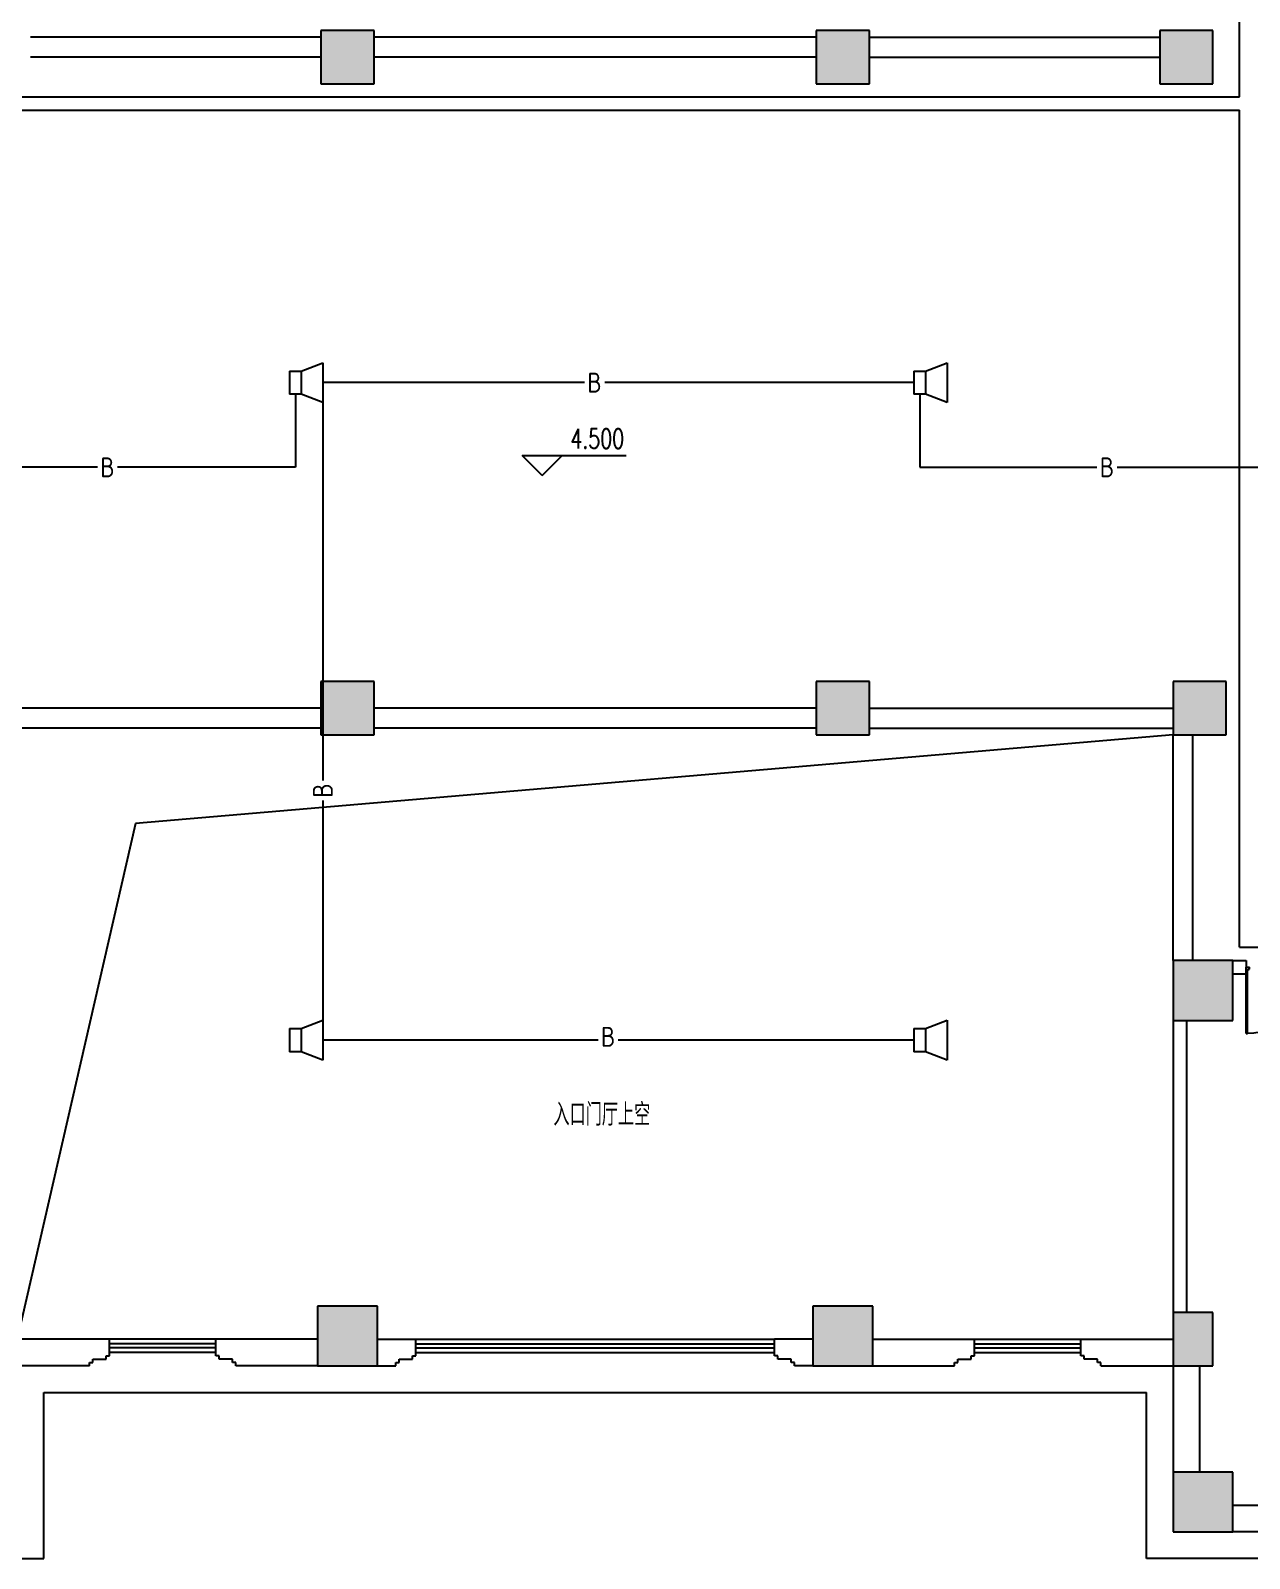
# Model space of a CAD drawing. Extents: x 190999 to 834799, y -200814 to 215286.
# Drawn here: x 784249 to 802599, y 62604 to 85604 of the extents above; entities that cross this region are included whole.
import ezdxf
from ezdxf.enums import TextEntityAlignment as Align

# ---------------------------------------------------------------- set-up
doc = ezdxf.new("R2010")
doc.units = 0
doc.header["$LTSCALE"] = 1000
doc.header["$MEASUREMENT"] = 0
for name, color, linetype in [('00-EQUIP', 3, 'Continuous'), ('00-SIG_TEXT', 7, 'Continuous'), ('00-WIRE-4', 6, 'Continuous'), ('A-墙线', 2, 'Continuous'), ('A-外包装修', 250, 'Continuous'), ('A-外窗', 145, 'Continuous'), ('A-门', 167, 'Continuous'), ('COLUMN', 2, 'Continuous'), ('DIM_ELEV', 3, 'Continuous'), ('PUB_HATCH', 250, 'Continuous'), ('PUB_TEXT', 7, 'Continuous'), ('SIG_TEXT', 7, 'Continuous'), ('STAIR', 5, 'Continuous'), ('WIRE-4', 6, 'Continuous'), ('房间名称', 7, 'Continuous'), ('桥架', 1, 'Continuous')]:
    doc.layers.add(name, color=color, linetype=linetype)
doc.styles.add('-GBCBIGGBENOR', font='GBENOR.shx', dxfattribs={"bigfont": 'GBCBIG.shx'})
doc.styles.add('_TCH_DIM', font='SIMPLEX', dxfattribs={"bigfont": 'GBCBIG'})
doc.styles.get("Standard").update_dxf_attribs({"font": 'simhei.ttf'})

# ---------------------------------------------------------------- blocks, each defined once
blk = doc.blocks.new('m1000')
at = {"layer": 'A-墙线'}
for p, q in [((0, 0), (0, 200)), ((1000, 0), (1000, 200))]:
    blk.add_line(p, q, dxfattribs=at)
at = {"layer": 'A-门'}
for p, q in [((0, 1100), (0, 100)), ((0, 1100), (20, 1100)), ((20, 1100), (20, 150)), ((0, 150), (30, 150)), ((0, 100), (50, 100)), ((30, 150), (30, 130)), ((30, 130), (50, 130)), ((50, 130), (50, 100)), ((950, 130), (950, 100)), ((970, 130), (950, 130)), ((1000, 100), (950, 100)), ((970, 150), (970, 130)), ((1000, 150), (970, 150)), ((1000, 150), (1000, 100))]:
    blk.add_line(p, q, dxfattribs=at)
blk.add_arc((0, 100), 1000, 2.866, 88.854, dxfattribs=at)
blk = doc.blocks.new('_LINKPT1')
at = {"color": 0}
blk.add_line((0, 0), (0, 0), dxfattribs=at)
blk = doc.blocks.new('OS28WV87')
for p, q in [((0.35, 0.35), (1, 0.6)), ((1, 0.6), (1, -0.6)), ((0, 0.35), (0, -0.35)), ((0, 0.35), (0.35, 0.35)), ((0.35, 0.35), (0.35, -0.35)), ((0.35, -0.35), (0, -0.35)), ((1, -0.6), (0.35, -0.35))]:
    blk.add_line(p, q)
at = {"xscale": 0.002, "yscale": 0.002, "zscale": 0.002}
for p in [(0, 0), (0.175, 0.35), (1, 0), (0.175, -0.35)]:
    blk.add_blockref('_LINKPT1', p, dxfattribs=at)
at = {"flags": 9}
blk.add_attdef('A', (0, 0), '', height=0.00002, dxfattribs=at)

msp = doc.modelspace()

# ---------------------------------------------------------------- hatches: boundary and pattern name
at = {"layer": 'PUB_HATCH'}
for points in [[(788620.6, 85603.7), (788620.6, 84803.7), (789420.6, 84803.7), (789420.6, 85603.7)], [(796876.5, 85603.7), (796076.5, 85603.7), (796076.5, 84803.7), (796876.5, 84803.7)], [(801248.5, 85603.7), (801248.5, 84803.7), (802048.5, 84803.7), (802048.5, 85603.7)], [(788620.6, 75803.7), (788620.6, 75003.7), (789420.6, 75003.7), (789420.6, 75803.7)], [(796876.5, 75803.7), (796076.5, 75803.7), (796076.5, 75003.7), (796876.5, 75003.7)], [(801448.5, 75003.7), (802248.5, 75003.7), (802248.5, 75803.7), (801448.5, 75803.7)], [(801448.5, 71603.7), (801448.5, 70703.7), (802348.5, 70703.7), (802348.5, 71603.7)], [(789470.6, 66403.7), (788570.6, 66403.7), (788570.6, 65503.7), (789470.6, 65503.7)], [(796026.5, 66403.7), (796026.5, 65503.7), (796926.5, 65503.7), (796926.5, 66403.7)], [(801448.5, 66303.7), (801448.5, 65503.7), (802048.5, 65503.7), (802048.5, 66303.7)], [(801448.5, 63903.7), (801448.5, 63003.7), (802348.5, 63003.7), (802348.5, 63903.7)]]:
    msp.add_hatch(color=256, dxfattribs=at).paths.add_polyline_path(points)

# ---------------------------------------------------------------- linework, layer by layer
at = {"layer": '00-WIRE-4'}
for p, q in [((792586.7, 80303.7), (788648.5, 80303.7)), ((797548.5, 80303.7), (792891.7, 80303.7)), ((788236, 80128.7), (788236, 79028.7)), ((797636, 80128.7), (797636, 79028.7)), ((785254.1, 79028.7), (782098.5, 79028.7)), ((788236, 79028.7), (785559.1, 79028.7)), ((797636, 79028.7), (800302, 79028.7)), ((800607, 79028.7), (803898.5, 79028.7)), ((792791.6, 70405.9), (788648.5, 70405.9)), ((797548.5, 70405.9), (793096.6, 70405.9))]:
    msp.add_line(p, q, dxfattribs=at)
at = {"layer": 'A-墙线'}
for p, q in [((802348.5, 71603.7), (802548.5, 71603.7)), ((802348.5, 71403.7), (802548.5, 71403.7)), ((801448.5, 70703.7), (801448.5, 66303.7)), ((801648.5, 70703.7), (801648.5, 66303.7)), ((785438.3, 65903.7), (784048.5, 65903.7)), ((785438.3, 65653.7), (785438.3, 65903.7)), ((788570.6, 65903.7), (787038.3, 65903.7)), ((787038.3, 65653.7), (787038.3, 65903.7)), ((789470.6, 65903.7), (790048.5, 65903.7)), ((790048.5, 65653.7), (790048.5, 65903.7)), ((796026.5, 65903.7), (795448.5, 65903.7)), ((795448.5, 65653.7), (795448.5, 65903.7)), ((796926.5, 65903.7), (798458.8, 65903.7)), ((798458.8, 65653.7), (798458.8, 65903.7)), ((800058.8, 65903.7), (801448.5, 65903.7)), ((800058.8, 65653.7), (800058.8, 65903.7)), ((785138.3, 65503.7), (785138.3, 65553.7)), ((785138.3, 65553.7), (785188.3, 65553.7)), ((785188.3, 65553.7), (785188.3, 65603.7)), ((785188.3, 65603.7), (785388.3, 65603.7)), ((785388.3, 65653.7), (785438.3, 65653.7)), ((785388.3, 65603.7), (785388.3, 65653.7)), ((787088.3, 65653.7), (787038.3, 65653.7)), ((787088.3, 65603.7), (787088.3, 65653.7)), ((787288.3, 65603.7), (787088.3, 65603.7)), ((787288.3, 65553.7), (787288.3, 65603.7)), ((787338.3, 65553.7), (787288.3, 65553.7)), ((787338.3, 65503.7), (787338.3, 65553.7)), ((789748.5, 65503.7), (789748.5, 65553.7)), ((789748.5, 65553.7), (789798.5, 65553.7)), ((789798.5, 65553.7), (789798.5, 65603.7)), ((789798.5, 65603.7), (789998.5, 65603.7)), ((789998.5, 65653.7), (790048.5, 65653.7)), ((789998.5, 65603.7), (789998.5, 65653.7)), ((795498.5, 65653.7), (795448.5, 65653.7)), ((795498.5, 65603.7), (795498.5, 65653.7)), ((795698.5, 65603.7), (795498.5, 65603.7)), ((795698.5, 65553.7), (795698.5, 65603.7)), ((795748.5, 65553.7), (795698.5, 65553.7)), ((795748.5, 65503.7), (795748.5, 65553.7)), ((798158.8, 65503.7), (798158.8, 65553.7)), ((798158.8, 65553.7), (798208.8, 65553.7)), ((798208.8, 65553.7), (798208.8, 65603.7)), ((798208.8, 65603.7), (798408.8, 65603.7)), ((798408.8, 65653.7), (798458.8, 65653.7)), ((798408.8, 65603.7), (798408.8, 65653.7)), ((800108.8, 65653.7), (800058.8, 65653.7)), ((800108.8, 65603.7), (800108.8, 65653.7)), ((800308.8, 65603.7), (800108.8, 65603.7)), ((800308.8, 65553.7), (800308.8, 65603.7)), ((800358.8, 65553.7), (800308.8, 65553.7)), ((800358.8, 65503.7), (800358.8, 65553.7)), ((785138.3, 65503.7), (783648.5, 65503.7)), ((788570.6, 65503.7), (787338.3, 65503.7)), ((789470.6, 65503.7), (789748.5, 65503.7)), ((796026.5, 65503.7), (795748.5, 65503.7)), ((796926.5, 65503.7), (798158.8, 65503.7)), ((800358.8, 65503.7), (801448.5, 65503.7)), ((801448.5, 65503.7), (801448.5, 63903.7)), ((801848.5, 65503.7), (801848.5, 63903.7)), ((802348.5, 63403.7), (803248.5, 63403.7)), ((802948.5, 63003.7), (802348.5, 63003.7))]:
    msp.add_line(p, q, dxfattribs=at)
at = {"layer": 'A-外包装修'}
for p, q in [((784448.5, 62603.7), (784448.5, 65103.7)), ((784448.5, 65103.7), (801048.5, 65103.7)), ((801048.5, 62603.7), (801048.5, 65103.7)), ((773698.5, 62603.7), (784448.5, 62603.7)), ((811798.5, 62603.7), (801048.5, 62603.7))]:
    msp.add_line(p, q, dxfattribs=at)
at = {"layer": 'A-外窗'}
for p, q in [((787038.3, 65903.7), (785438.3, 65903.7)), ((787038.3, 65833.7), (785438.3, 65833.7)), ((790048.5, 65903.7), (795448.5, 65903.7)), ((790048.5, 65833.7), (795448.5, 65833.7)), ((798458.8, 65903.7), (800058.8, 65903.7)), ((798458.8, 65833.7), (800058.8, 65833.7)), ((787038.3, 65773.7), (785438.3, 65773.7)), ((787038.3, 65703.7), (785438.3, 65703.7)), ((790048.5, 65773.7), (795448.5, 65773.7)), ((790048.5, 65703.7), (795448.5, 65703.7)), ((798458.8, 65773.7), (800058.8, 65773.7)), ((798458.8, 65703.7), (800058.8, 65703.7))]:
    msp.add_line(p, q, dxfattribs=at)
at = {"layer": 'COLUMN'}
for p, q in [((788620.6, 85603.7), (788620.6, 84803.7)), ((789420.6, 85603.7), (788620.6, 85603.7)), ((789420.6, 84803.7), (789420.6, 85603.7)), ((796876.5, 85603.7), (796076.5, 85603.7)), ((796076.5, 85603.7), (796076.5, 84803.7)), ((796876.5, 84803.7), (796876.5, 85603.7)), ((801248.5, 85603.7), (801248.5, 84803.7)), ((802048.5, 85603.7), (801248.5, 85603.7)), ((802048.5, 84803.7), (802048.5, 85603.7)), ((788620.6, 84803.7), (789420.6, 84803.7)), ((796076.5, 84803.7), (796876.5, 84803.7)), ((801248.5, 84803.7), (802048.5, 84803.7)), ((788620.6, 75803.7), (788620.6, 75003.7)), ((789420.6, 75803.7), (788620.6, 75803.7)), ((789420.6, 75003.7), (789420.6, 75803.7)), ((796876.5, 75803.7), (796076.5, 75803.7)), ((796076.5, 75803.7), (796076.5, 75003.7)), ((796876.5, 75003.7), (796876.5, 75803.7)), ((802248.5, 75803.7), (801448.5, 75803.7)), ((801448.5, 75803.7), (801448.5, 75003.7)), ((802248.5, 75003.7), (802248.5, 75803.7)), ((788620.6, 75003.7), (789420.6, 75003.7)), ((796076.5, 75003.7), (796876.5, 75003.7)), ((801448.5, 75003.7), (802248.5, 75003.7)), ((801448.5, 71603.7), (801448.5, 70703.7)), ((802348.5, 71603.7), (801448.5, 71603.7)), ((802348.5, 70703.7), (802348.5, 71603.7)), ((801448.5, 70703.7), (802348.5, 70703.7)), ((789470.6, 66403.7), (788570.6, 66403.7)), ((788570.6, 66403.7), (788570.6, 65503.7)), ((789470.6, 65503.7), (789470.6, 66403.7)), ((796026.5, 66403.7), (796026.5, 65503.7)), ((796926.5, 66403.7), (796026.5, 66403.7)), ((796926.5, 65503.7), (796926.5, 66403.7)), ((801448.5, 66303.7), (801448.5, 65503.7)), ((802048.5, 66303.7), (801448.5, 66303.7)), ((802048.5, 65503.7), (802048.5, 66303.7)), ((788570.6, 65503.7), (789470.6, 65503.7)), ((796026.5, 65503.7), (796926.5, 65503.7)), ((801448.5, 65503.7), (802048.5, 65503.7)), ((801448.5, 63903.7), (801448.5, 63003.7)), ((802348.5, 63903.7), (801448.5, 63903.7)), ((802348.5, 63003.7), (802348.5, 63903.7)), ((801448.5, 63003.7), (802348.5, 63003.7))]:
    msp.add_line(p, q, dxfattribs=at)
at = {"layer": 'DIM_ELEV'}
for p, q in [((791949.6, 78906.8), (791649.6, 79206.8)), ((791649.6, 79206.8), (793214.6, 79206.8)), ((791949.6, 78906.8), (792249.6, 79206.8))]:
    msp.add_line(p, q, dxfattribs=at)
at = {"layer": 'STAIR'}
for p, q in [((788620.6, 85503.7), (784248.5, 85503.7)), ((796076.5, 85503.7), (789420.6, 85503.7)), ((796876.5, 85503.7), (801248.5, 85503.7)), ((788620.6, 85203.7), (784248.5, 85203.7)), ((796076.5, 85203.7), (789420.6, 85203.7)), ((796876.5, 85203.7), (801248.5, 85203.7)), ((788620.6, 75403.7), (784048.5, 75403.7)), ((796076.5, 75403.7), (789420.6, 75403.7)), ((796876.5, 75403.7), (801448.5, 75403.7)), ((788620.6, 75103.7), (784048.5, 75103.7)), ((801448.5, 75003.7), (785826, 73668.3)), ((796076.5, 75103.7), (789420.6, 75103.7)), ((796876.5, 75103.7), (801448.5, 75103.7)), ((801448.5, 71603.7), (801448.5, 75003.7)), ((801748.5, 71603.7), (801748.5, 75003.7)), ((785826, 73668.3), (784048.5, 65903.7))]:
    msp.add_line(p, q, dxfattribs=at)
at = {"layer": 'WIRE-4'}
for p, q in [((788648.5, 80003.7), (788648.5, 74316.5)), ((788648.5, 74011.5), (788648.5, 70705.9))]:
    msp.add_line(p, q, dxfattribs=at)
at = {"layer": '桥架'}
for p, q in [((802448.5, 84603.7), (802448.5, 118003.7)), ((783048.5, 84603.7), (802448.5, 84603.7)), ((783048.5, 84403.7), (802448.5, 84403.7)), ((802448.5, 76203.7), (802448.5, 84403.7)), ((802448.5, 71803.7), (802448.5, 76203.7)), ((802448.5, 71803.7), (812498.5, 71803.7))]:
    msp.add_line(p, q, dxfattribs=at)

# ---------------------------------------------------------------- block references
at = {"layer": '00-EQUIP', "xscale": 500, "yscale": 500, "zscale": 500}
for p in [(788148.5, 80303.7), (797548.5, 80303.7), (788148.5, 70405.9), (797548.5, 70405.9)]:
    msp.add_blockref('OS28WV87', p, dxfattribs=at)
at = {"layer": 'A-门', "xscale": -1, "rotation": 180}
msp.add_blockref('m1000', (802548.5, 71603.7), dxfattribs=at)

# ---------------------------------------------------------------- texts
at = {"layer": '00-SIG_TEXT', "style": '-GBCBIGGBENOR'}
for p in [(792739.2, 80303.7), (785406.6, 79028.7), (800454.5, 79028.7), (792944.1, 70455.9)]:
    msp.add_text('B', height=300, dxfattribs=at).set_placement(p, align=Align.MIDDLE_CENTER)
at = {"layer": 'PUB_TEXT', "style": '_TCH_DIM', "width": 0.705882}
msp.add_text('4.500', height=297.5, dxfattribs=at).set_placement((792374.6, 79311.7))
at = {"layer": 'SIG_TEXT', "style": '-GBCBIGGBENOR'}
msp.add_text('B', height=300, rotation=90, dxfattribs=at).set_placement((788648.5, 74164), align=Align.MIDDLE_CENTER)
at = {"layer": '房间名称', "style": '_TCH_DIM'}
msp.add_text('入口门厅上空', height=337.59, dxfattribs=at).set_placement((792119.8, 69117.4))

doc.saveas('drawing.dxf')
